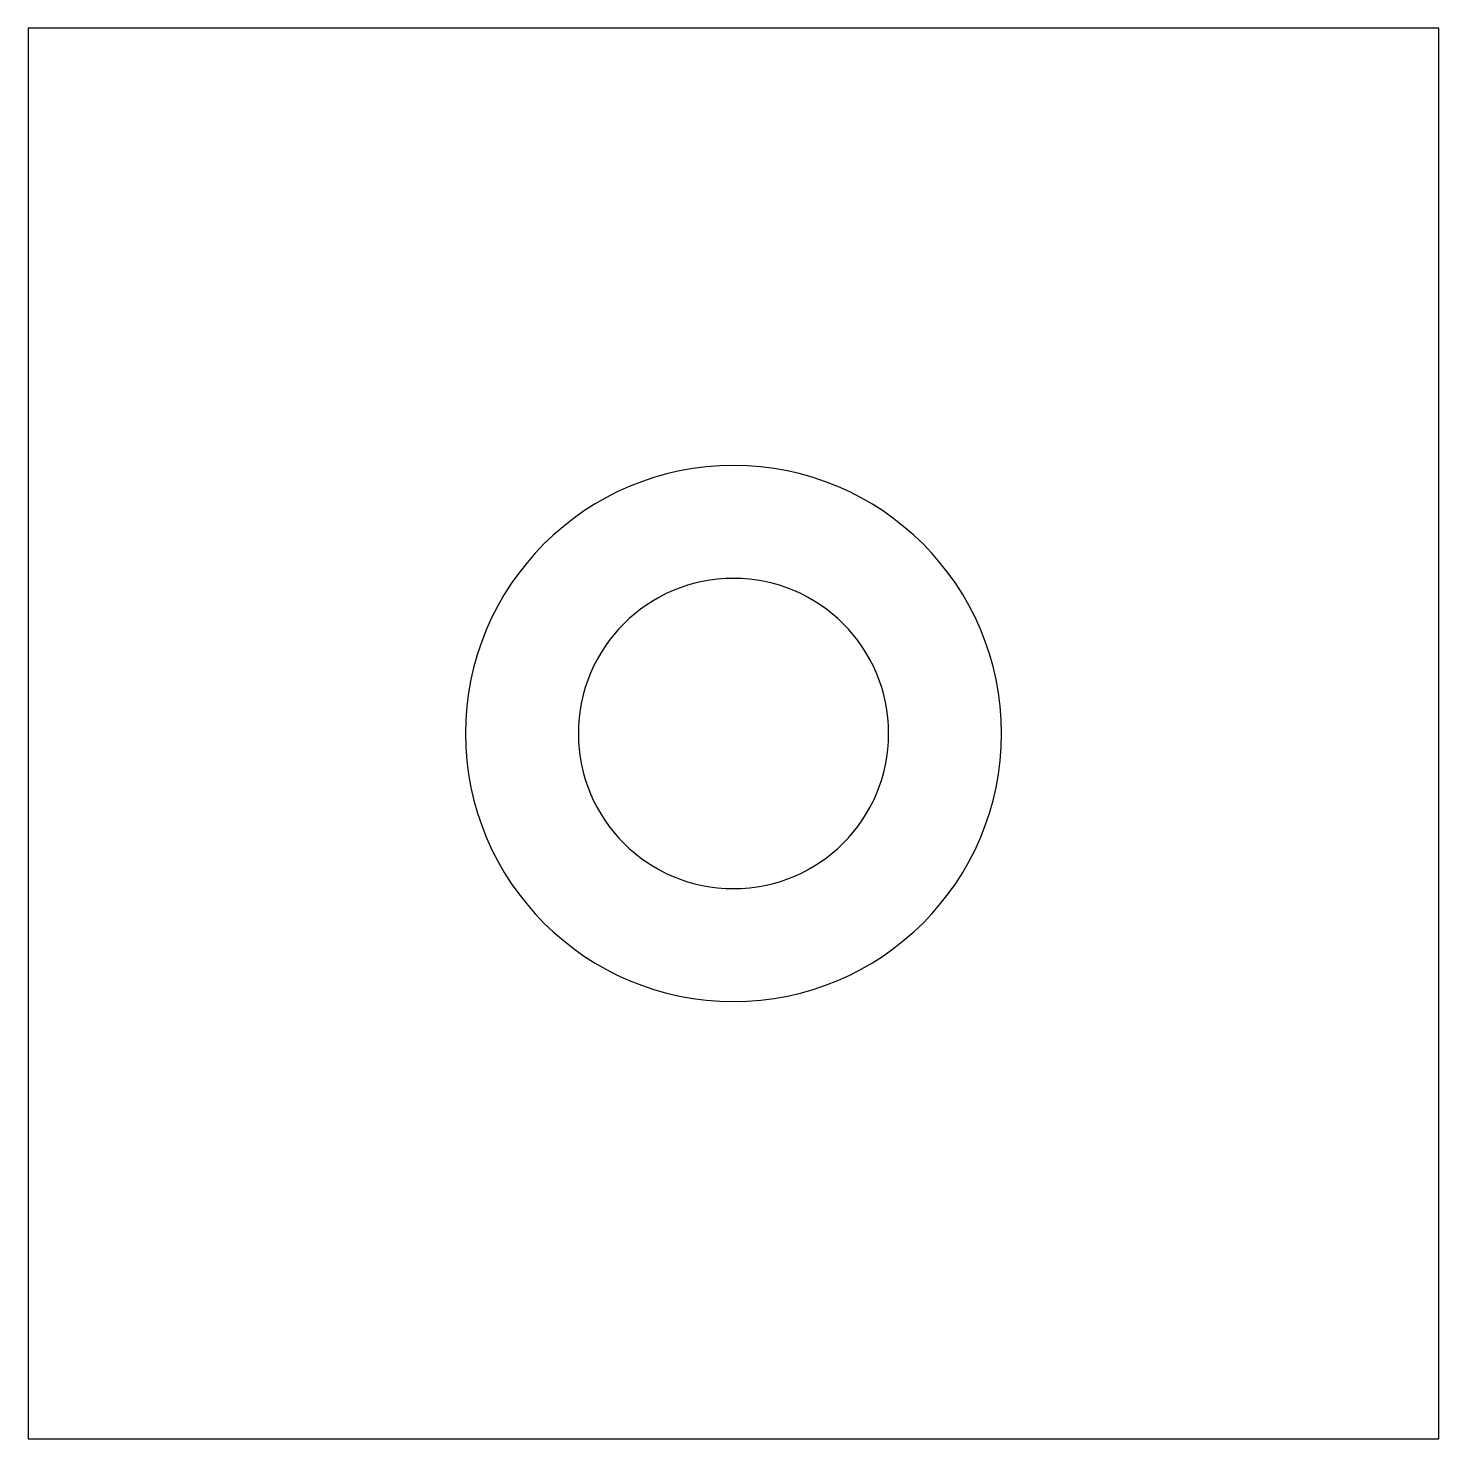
# Model space of a CAD drawing. Header units: millimetres. Extents: x 408 to 433, y 284.5 to 309.5.
import ezdxf

# ---------------------------------------------------------------- set-up
doc = ezdxf.new("R2010")
doc.units = ezdxf.units.MM

msp = doc.modelspace()

# ---------------------------------------------------------------- linework, layer by layer
at = {"color": 7, "linetype": 'Continuous', "lineweight": 25}
for p, q in [((433, 309.5), (408, 309.5)), ((408, 309.5), (408, 284.5)), ((433, 284.5), (433, 309.5)), ((408, 284.5), (433, 284.5))]:
    msp.add_line(p, q, dxfattribs=at)
for radius, start, end in [(4.75, 90, 270), (4.75, 270, 90), (2.75, 90, 270), (2.75, 270, 90)]:
    msp.add_arc((420.5, 297), radius, start, end, dxfattribs=at)

doc.saveas('drawing.dxf')
